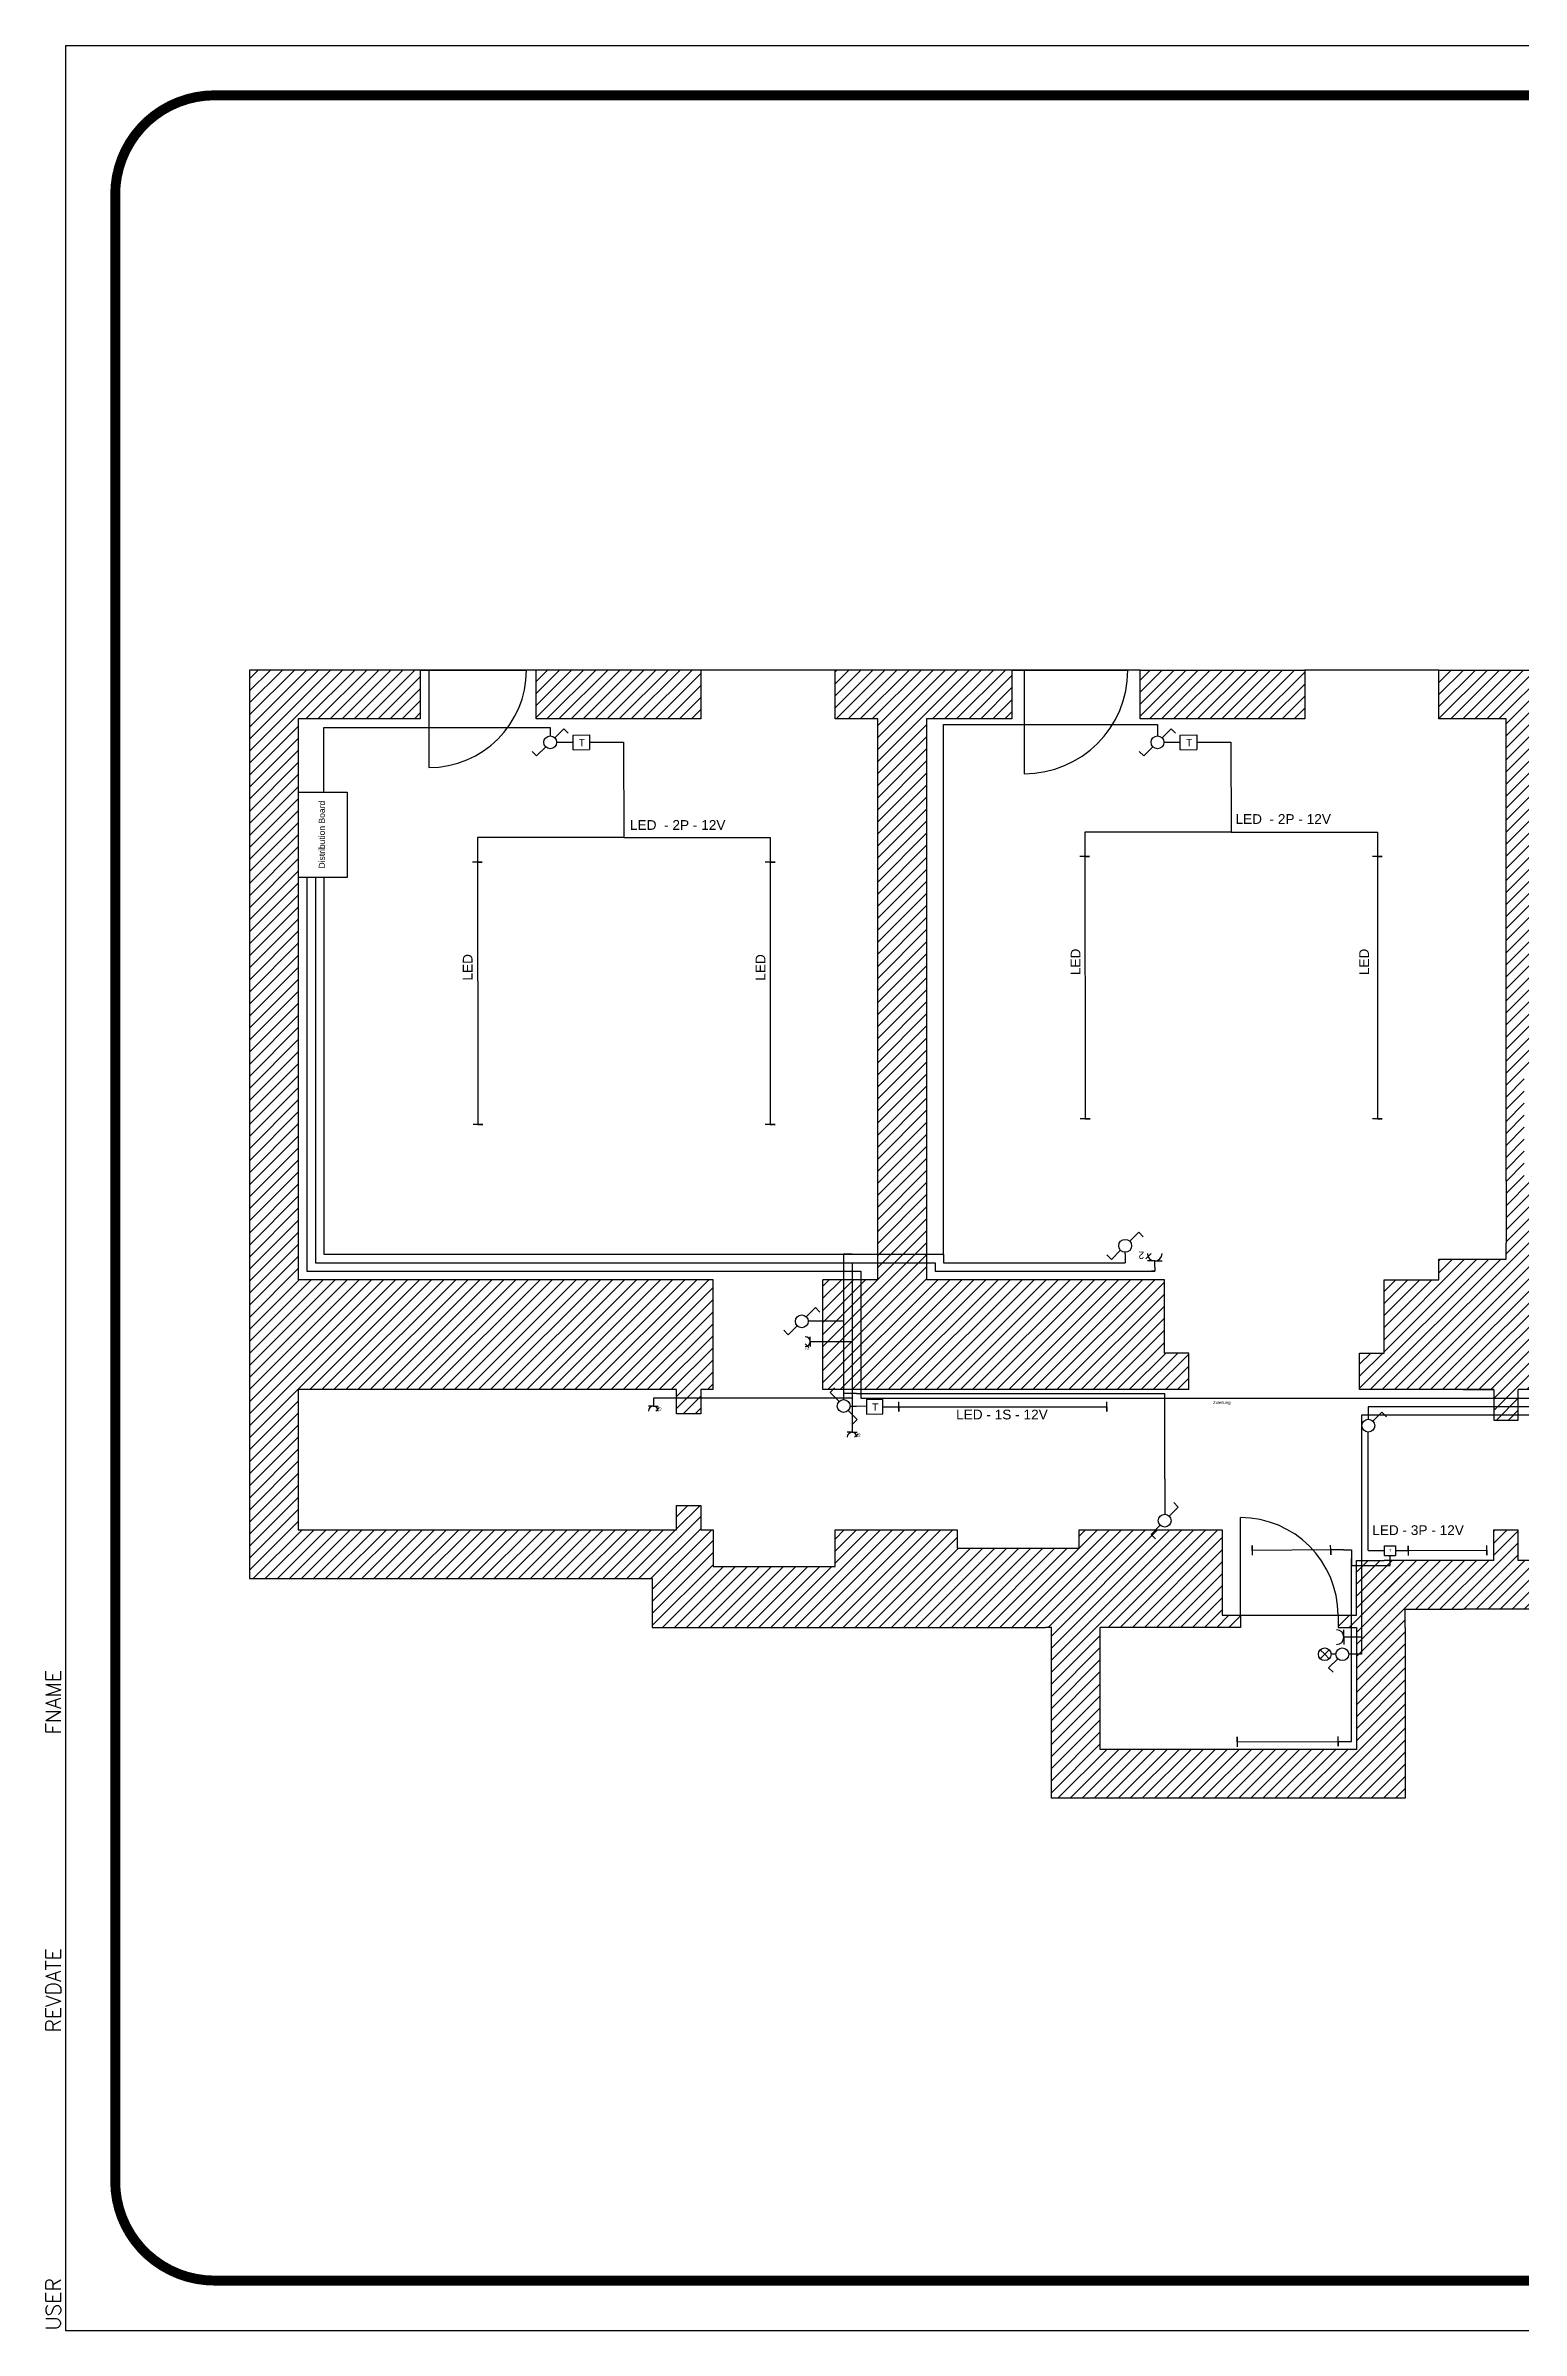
# Model space of a CAD drawing. Header units: millimetres. Extents: x 119 to 2945, y 1254 to 3127.
# Drawn here: x 119 to 1329, y 1254 to 3127 of the extents above; entities that cross this region are included whole.
import ezdxf

# ---------------------------------------------------------------- set-up
doc = ezdxf.new("R2010")
doc.units = ezdxf.units.MM
for name, color, linetype in [('Licht', 94, 'Continuous'), ('Licht geschalten', 106, 'Continuous'), ('Steckdose', 10, 'Continuous'), ('Zuleitung', 30, 'Continuous')]:
    doc.layers.add(name, color=color, linetype=linetype)
doc.styles.add('Roman', font='romans')
doc.styles.get("Standard").update_dxf_attribs({"font": 'arial.ttf'})
pattern_1 = [(45, (1238.243, 1703.129), (-4.93914, 4.93914), [])]

msp = doc.modelspace()

# ---------------------------------------------------------------- hatches: boundary and pattern name
at = {"transparency": 33554687}
h = msp.add_hatch(dxfattribs=at)
h.set_pattern_fill('ANSI31', color=256, scale=2.2)
h.set_pattern_definition(pattern_1)
h.paths.add_polyline_path([(286.1, 2328.3), (286.1, 1910.3), (286.1, 1880.3), (286.1, 1870.3), (616.1, 1870.3), (616.1, 1830.3), (938.6, 1830.3), (943.4, 1830.3), (943.4, 1690.3), (1233.4, 1690.3), (1233.4, 1830.3), (1233.4, 1845.3), (1281.1, 1845.3), (1898.1, 1845.3), (2132.1, 1745.3), (2476.1, 1745.3), (2476.1, 2615.3), (2406.1, 2615.3), (2406.1, 2575.3), (2436.1, 2575.3), (2436.1, 2105.3), (2371.1, 2105.3), (2371.1, 2025.3), (2429.1, 2025.3), (2436.1, 2018.3), (2436.1, 1785.3), (2359.1, 1785.3), (2132.1, 1785.3), (1898.1, 1885.3), (1874.1, 1885.3), (1874.1, 1910.3), (1854.1, 1910.3), (1854.1, 1885.3), (1635.4, 1885.3), (1356.1, 1885.3), (1326.1, 1885.3), (1326.1, 1910.3), (1306.1, 1910.3), (1306.1, 1885.3), (1216.1, 1885.3), (1193.4, 1885.3), (1193.4, 1840.3), (1178.4, 1840.3), (1178.4, 1830.3), (1193.4, 1830.3), (1193.4, 1730.3), (983.4, 1730.3), (983.4, 1830.3), (1098.4, 1830.3), (1098.4, 1840.3), (1083.4, 1840.3), (1083.4, 1845.3), (1083.4, 1885.3), (1083.4, 1910.3), (1006.1, 1910.3), (966.1, 1910.3), (966.1, 1895.3), (866.1, 1895.3), (866.1, 1910.3), (766.1, 1910.3), (766.1, 1880.3), (666.1, 1880.3), (666.1, 1910.3), (656.1, 1910.3), (656.1, 1930.3), (636.1, 1930.3), (636.1, 1910.3), (336.1, 1910.3), (326.1, 1910.3), (326.1, 2025.3), (336.1, 2025.3), (636.1, 2025.3), (636.1, 2005.3), (656.1, 2005.3), (656.1, 2025.3), (666.1, 2025.3), (666.1, 2115.3), (326.1, 2115.3), (326.1, 2575.3), (426.1, 2575.3), (426.1, 2615.3), (286.1, 2615.3)])
h = msp.add_hatch(dxfattribs=at)
h.set_pattern_fill('ANSI31', color=256, scale=2.2)
h.set_pattern_definition(pattern_1)
h.paths.add_polyline_path([(1036.1, 2115.3), (841.1, 2115.3), (841.1, 2575.3), (911.1, 2575.3), (911.1, 2615.3), (766.1, 2615.3), (766.1, 2575.3), (801.1, 2575.3), (801.1, 2115.3), (756.1, 2115.3), (756.1, 2110.3), (756.1, 2025.3), (1056.1, 2025.3), (1056.1, 2055.3), (1036.1, 2055.3)])
h.paths.add_polyline_path([(1151.1, 2615.3), (1016.1, 2615.3), (1016.1, 2575.3), (1151.1, 2575.3)])
h.paths.add_polyline_path([(656.1, 2615.3), (521.1, 2615.3), (521.1, 2575.3), (656.1, 2575.3)])
h.paths.add_polyline_path([(1898.1, 1885.3), (1874.1, 1885.3), (1874.1, 1910.3), (1854.1, 1910.3), (1854.1, 1885.3), (1635.4, 1885.3), (1356.1, 1885.3), (1326.1, 1885.3), (1326.1, 1910.3), (1306.1, 1910.3), (1306.1, 1885.3), (1216.1, 1885.3), (1216.1, 1845.3), (1281.1, 1845.3), (1898.1, 1845.3), (2132.1, 1745.3), (2476.1, 1745.3), (2476.1, 2615.3), (2406.1, 2615.3), (2406.1, 2575.3), (2436.1, 2575.3), (2436.1, 2105.3), (2371.1, 2105.3), (2371.1, 2025.3), (2429.1, 2025.3), (2436.1, 2018.3), (2436.1, 1785.3), (2359.1, 1785.3), (2132.1, 1785.3)])
h = msp.add_hatch(dxfattribs=at)
h.set_pattern_fill('ANSI31', color=256, scale=2.2)
h.set_pattern_definition(pattern_1)
h.paths.add_polyline_path([(1356.1, 2132.3), (1356.1, 2196.3), (1331.1, 2196.3), (1331.1, 2289.3), (1356.1, 2289.3), (1356.1, 2575.3), (1506.1, 2575.3), (1506.1, 2615.3), (1261.1, 2615.3), (1261.1, 2575.3), (1316.1, 2575.3), (1316.1, 2196.3), (1316.1, 2145.3), (1316.1, 2132.3), (1261.1, 2132.3), (1261.1, 2115.3), (1216.1, 2115.3), (1216.1, 2055.3), (1196.1, 2055.3), (1196.1, 2025.3), (1306.1, 2025.3), (1306.1, 2000.3), (1326.1, 2000.3), (1326.1, 2025.3), (1356.1, 2025.3), (1673.1, 2025.3), (1673.1, 2085.3), (1658.1, 2085.3), (1658.1, 2105.3), (1643.1, 2105.3), (1643.1, 2132.3), (1623.1, 2132.3)])

# ---------------------------------------------------------------- linework, layer by layer
for p, q in [((2945.3, 3127.3), (135.3, 3127.3)), ((135.3, 3127.3), (135.3, 1253.9)), ((426.1, 2615.3), (286.1, 2615.3)), ((286.1, 2615.3), (286.1, 2328.3)), ((521.1, 2615.3), (426.1, 2615.3)), ((426.1, 2615.3), (426.1, 2575.3)), ((426.1, 2615.3), (433.1, 2615.3)), ((433.1, 2615.3), (433.1, 2535.3)), ((433.1, 2615.3), (513.1, 2615.3)), ((521.1, 2575.3), (521.1, 2615.3)), ((656.1, 2615.3), (521.1, 2615.3)), ((766.1, 2615.3), (656.1, 2615.3)), ((656.1, 2615.3), (656.1, 2575.3)), ((766.1, 2575.3), (766.1, 2615.3)), ((911.1, 2615.3), (766.1, 2615.3)), ((1016.1, 2615.3), (911.1, 2615.3)), ((911.1, 2615.3), (911.1, 2575.3)), ((911.1, 2615.3), (921.1, 2615.3)), ((921.1, 2615.3), (921.1, 2530.3)), ((921.1, 2615.3), (1006.1, 2615.3)), ((1016.1, 2575.3), (1016.1, 2615.3)), ((1016.1, 2615.3), (1151.1, 2615.3)), ((1261.1, 2615.3), (1151.1, 2615.3)), ((1151.1, 2615.3), (1151.1, 2575.3)), ((1261.1, 2615.3), (1506.1, 2615.3)), ((1261.1, 2575.3), (1261.1, 2615.3)), ((426.1, 2575.3), (326.1, 2575.3)), ((326.1, 2575.3), (326.1, 2115.3)), ((326.1, 2575.3), (326.1, 2515.3)), ((656.1, 2575.3), (521.1, 2575.3)), ((801.1, 2575.3), (766.1, 2575.3)), ((801.1, 2115.3), (801.1, 2575.3)), ((911.1, 2575.3), (841.1, 2575.3)), ((841.1, 2575.3), (841.1, 2115.3)), ((1151.1, 2575.3), (1016.1, 2575.3)), ((1316.1, 2575.3), (1261.1, 2575.3)), ((1316.1, 2196.3), (1316.1, 2575.3)), ((326.1, 2515.3), (366.1, 2515.3)), ((366.1, 2515.3), (366.1, 2445.3)), ((366.1, 2445.3), (326.1, 2445.3)), ((286.1, 2328.3), (286.1, 1910.3)), ((1316.1, 2196.3), (1316.1, 2145.3)), ((1316.1, 2132.3), (1316.1, 2145.3)), ((1261.1, 2115.3), (1261.1, 2132.3)), ((1261.1, 2132.3), (1316.1, 2132.3)), ((666.1, 2115.3), (326.1, 2115.3)), ((666.1, 2025.3), (666.1, 2115.3)), ((756.1, 2110.3), (756.1, 2115.3)), ((801.1, 2115.3), (756.1, 2115.3)), ((756.1, 2025.3), (756.1, 2110.3)), ((1036.1, 2115.3), (841.1, 2115.3)), ((1036.1, 2055.3), (1036.1, 2115.3)), ((1216.1, 2055.3), (1216.1, 2115.3)), ((1216.1, 2115.3), (1261.1, 2115.3)), ((1056.1, 2055.3), (1036.1, 2055.3)), ((1056.1, 2025.3), (1056.1, 2055.3)), ((1196.1, 2025.3), (1196.1, 2055.3)), ((1196.1, 2055.3), (1216.1, 2055.3)), ((336.1, 2025.3), (326.1, 2025.3)), ((326.1, 2025.3), (326.1, 1910.3)), ((636.1, 2025.3), (336.1, 2025.3)), ((636.1, 2005.3), (636.1, 2025.3)), ((666.1, 2025.3), (656.1, 2025.3)), ((656.1, 2025.3), (656.1, 2005.3)), ((1056.1, 2025.3), (756.1, 2025.3)), ((1306.1, 2025.3), (1196.1, 2025.3)), ((1281.1, 2025.3), (1306.1, 2025.3)), ((1306.1, 2025.3), (1306.1, 2000.3)), ((1356.1, 2025.3), (1326.1, 2025.3)), ((1326.1, 2000.3), (1326.1, 2025.3)), ((656.1, 2005.3), (636.1, 2005.3)), ((1306.1, 2000.3), (1326.1, 2000.3)), ((636.1, 1910.3), (636.1, 1930.3)), ((636.1, 1930.3), (656.1, 1930.3)), ((656.1, 1930.3), (656.1, 1910.3)), ((1098.4, 1840.3), (1098.4, 1920.3)), ((286.1, 1910.3), (286.1, 1880.3)), ((326.1, 1910.3), (336.1, 1910.3)), ((336.1, 1910.3), (636.1, 1910.3)), ((656.1, 1910.3), (666.1, 1910.3)), ((666.1, 1910.3), (666.1, 1880.3)), ((766.1, 1910.3), (866.1, 1910.3)), ((766.1, 1880.3), (766.1, 1910.3)), ((866.1, 1910.3), (866.1, 1895.3)), ((866.1, 1895.3), (966.1, 1895.3)), ((966.1, 1895.3), (966.1, 1910.3)), ((966.1, 1910.3), (1006.1, 1910.3)), ((1006.1, 1910.3), (1083.4, 1910.3)), ((1083.4, 1910.3), (1083.4, 1885.3)), ((1306.1, 1885.3), (1306.1, 1910.3)), ((1306.1, 1910.3), (1326.1, 1910.3)), ((1326.1, 1885.3), (1326.1, 1910.3)), ((286.1, 1880.3), (286.1, 1870.3)), ((666.1, 1880.3), (766.1, 1880.3)), ((1083.4, 1885.3), (1083.4, 1845.3)), ((1193.4, 1840.3), (1193.4, 1885.3)), ((1193.4, 1885.3), (1216.1, 1885.3)), ((1306.1, 1885.3), (1216.1, 1885.3)), ((1306.1, 1885.3), (1281.1, 1885.3)), ((1356.1, 1885.3), (1326.1, 1885.3)), ((286.1, 1870.3), (616.1, 1870.3)), ((616.1, 1870.3), (616.1, 1830.3)), ((1083.4, 1845.3), (1083.4, 1840.3)), ((1083.4, 1840.3), (1098.4, 1840.3)), ((1098.4, 1840.3), (1098.4, 1830.3)), ((1098.4, 1840.3), (1178.4, 1840.3)), ((1178.4, 1840.3), (1193.4, 1840.3)), ((1178.4, 1840.3), (1178.4, 1830.3)), ((1233.4, 1830.3), (1233.4, 1845.3)), ((1233.4, 1845.3), (1281.1, 1845.3)), ((1898.1, 1845.3), (1281.1, 1845.3)), ((616.1, 1830.3), (938.6, 1830.3)), ((943.4, 1830.3), (938.6, 1830.3)), ((943.4, 1690.3), (943.4, 1830.3)), ((983.4, 1730.3), (983.4, 1830.3)), ((1098.4, 1830.3), (983.4, 1830.3)), ((1178.4, 1830.3), (1193.4, 1830.3)), ((1193.4, 1830.3), (1193.4, 1730.3)), ((1233.4, 1830.3), (1233.4, 1690.3)), ((1193.4, 1730.3), (983.4, 1730.3)), ((1233.4, 1690.3), (943.4, 1690.3)), ((135.3, 1253.9), (2945.3, 1253.9))]:
    msp.add_line(p, q)
at = {"const_width": 8.14}
msp.add_lwpolyline([(257.5, 1294.7), (2823.2, 1294.7, 0.414214), (2904.6, 1376.1), (2904.6, 3005.1, 0.414214), (2823.2, 3086.6), (257.5, 3086.6, 0.414214), (176, 3005.1), (176, 1376.1, 0.414214)], format="xyb", close=True, dxfattribs=at)
for centre, radius, start, end in [((433.1, 2615.3), 80, 270, 0), ((921.1, 2615.3), 85, 270, 0), ((1098.4, 1840.3), 80, 0, 90)]:
    msp.add_arc(centre, radius, start, end)
at = {"layer": 'Licht'}
for p, q in [((347.1, 2515.3), (347.1, 2568.3)), ((347.1, 2568.3), (347.1, 2568.3)), ((347.1, 2568.3), (514.1, 2568.3)), ((514.1, 2568.3), (521.1, 2568.3)), ((521.1, 2568.3), (532.6, 2568.3)), ((532.6, 2568.3), (532.6, 2561.3)), ((536.3, 2559.8), (543.7, 2567.2)), ((543.7, 2567.2), (547.4, 2563.5)), ((855.1, 2568.3), (855.1, 2570.8)), ((855.1, 2570.8), (1023.1, 2570.8)), ((855.1, 2136.3), (855.1, 2568.3)), ((1023.1, 2570.8), (1030.4, 2570.8)), ((1030.4, 2570.8), (1030.4, 2565.8)), ((1030.4, 2568.3), (1030.4, 2561.3)), ((1034.1, 2559.8), (1041.5, 2567.2)), ((1041.5, 2567.2), (1045.2, 2563.5)), ((521.4, 2544.9), (517.7, 2548.6)), ((528.9, 2552.4), (521.4, 2544.9)), ((537.8, 2556.1), (551.3, 2556.1)), ((1019.3, 2544.9), (1015.5, 2548.6)), ((1026.7, 2552.4), (1019.3, 2544.9)), ((1035.6, 2556.1), (1049.1, 2556.1)), ((347.1, 2445.3), (347.1, 2136.3)), ((1007.6, 2146.9), (1015, 2154.3)), ((1015, 2154.3), (1018.7, 2150.6)), ((347.1, 2136.3), (855.1, 2136.3)), ((756.1, 2136.3), (763.1, 2136.3)), ((780.1, 2136.3), (773.1, 2136.3)), ((773.1, 2136.3), (773.1, 2081.3)), ((855.1, 2136.3), (855.1, 2129.3)), ((992.7, 2132.1), (989, 2135.8)), ((1000.1, 2139.5), (992.7, 2132.1)), ((1003.9, 2136.5), (1003.9, 2138)), ((1003.9, 2136.5), (1003.9, 2129.3)), ((855.1, 2129.3), (1003.9, 2129.3)), ((742.5, 2085), (750, 2092.5)), ((748.4, 2081.3), (744.1, 2081.3)), ((773.1, 2081.3), (748.4, 2081.3)), ((750, 2092.5), (753.7, 2088.7)), ((773.1, 2081.3), (773.1, 2017.1)), ((727.7, 2070.2), (724, 2073.9)), ((735.1, 2077.6), (727.7, 2070.2)), ((773.1, 2046.1), (773.1, 2021.4)), ((762, 2023), (765.7, 2026.7)), ((769.4, 2015.5), (762, 2023)), ((773.1, 2021.4), (773.1, 2017.1)), ((776.8, 2008.1), (784.3, 2000.7)), ((1340.9, 2011.3), (1203.2, 2011.3)), ((1203.2, 2011.3), (1203.2, 2000.9)), ((1206.9, 1999.4), (1214.4, 2006.8)), ((1214.4, 2006.8), (1218.1, 2003.1)), ((784.3, 2000.7), (780.5, 1997)), ((1203.2, 1893.3), (1203.2, 1990.4)), ((1036.3, 1952.1), (1036.3, 1927.4)), ((1047.4, 1928.9), (1043.7, 1932.6)), ((1032.6, 1914.1), (1025.1, 1906.6)), ((1036.3, 1927.4), (1036.3, 1923)), ((1040, 1921.5), (1047.4, 1928.9)), ((1025.1, 1906.6), (1028.8, 1902.9)), ((1203.2, 1893.3), (1208.4, 1893.3)), ((1208.4, 1893.3), (1216.5, 1893.3))]:
    msp.add_line(p, q, dxfattribs=at)
for points in [[(783.7, 2022.2), (773.1, 2022.2)], [(778.4, 2011.8), (783.7, 2011.8)], [(783.7, 2022.2), (1036.3, 2022.2)], [(783.7, 2011.8), (791.8, 2011.9)], [(1036.3, 1952.1), (1036.3, 2022.2)]]:
    msp.add_lwpolyline(points, dxfattribs=at)
for centre in [(532.6, 2556.1), (1030.4, 2556.1), (1003.9, 2143.2), (738.8, 2081.3), (773.1, 2011.8), (1203.2, 1995.7), (1036.3, 1917.8)]:
    msp.add_circle(centre, 5.25, dxfattribs=at)
at = {"layer": 'Licht geschalten'}
for p, q in [((551.3, 2562), (564.8, 2562.1)), ((551.3, 2556), (551.3, 2562)), ((551.3, 2550), (551.3, 2556)), ((551.3, 2550), (564.8, 2550.1)), ((564.8, 2562.1), (564.8, 2550.1)), ((564.8, 2556.1), (592.7, 2556.1)), ((592.7, 2556.1), (592.9, 2477.9)), ((1049.1, 2562), (1062.6, 2562.1)), ((1049.1, 2556), (1049.1, 2562)), ((1049.1, 2550), (1049.1, 2556)), ((1049.1, 2550), (1062.6, 2550.1)), ((1062.6, 2562.1), (1062.6, 2550.1)), ((1062.6, 2556.1), (1090.5, 2556.1)), ((1090.5, 2556.1), (1090.7, 2482.4)), ((592.9, 2477.9), (472.9, 2477.9)), ((472.9, 2477.9), (472.9, 2477.9)), ((472.9, 2477.9), (473.3, 2242.7)), ((472.9, 2477.9), (472.9, 2457.9)), ((592.9, 2477.9), (712.9, 2477.9)), ((712.9, 2477.9), (712.9, 2242.7)), ((712.9, 2477.9), (712.9, 2457.9)), ((1090.7, 2482.4), (970.7, 2482.4)), ((970.7, 2482.4), (970.7, 2482.4)), ((970.7, 2482.4), (971.1, 2247.2)), ((970.7, 2482.4), (970.7, 2462.4)), ((1090.7, 2482.4), (1210.7, 2482.4)), ((1210.7, 2482.4), (1210.7, 2247.2)), ((1210.7, 2482.4), (1210.7, 2462.4)), ((476.9, 2457.9), (468.9, 2457.9)), ((472.9, 2457.9), (476.9, 2457.9)), ((716.9, 2457.9), (708.9, 2457.9)), ((712.9, 2457.9), (716.9, 2457.9)), ((974.7, 2462.4), (966.7, 2462.4)), ((970.7, 2462.4), (974.7, 2462.4)), ((1214.7, 2462.4), (1206.7, 2462.4)), ((1210.7, 2462.4), (1214.7, 2462.4)), ((477.3, 2242.7), (469.3, 2242.7)), ((473.3, 2242.7), (477.3, 2242.7)), ((716.9, 2242.7), (708.9, 2242.7)), ((712.9, 2242.7), (716.9, 2242.7)), ((975.1, 2247.2), (967.1, 2247.2)), ((971.1, 2247.2), (975.1, 2247.2)), ((1214.7, 2247.2), (1206.7, 2247.2)), ((1210.7, 2247.2), (1214.7, 2247.2)), ((805.3, 2011.3), (814.1, 2011.3)), ((814.1, 2011.3), (818.5, 2011.3)), ((818.5, 2007.3), (818.5, 2015.3)), ((818.5, 2011.3), (988.8, 2011.3)), ((818.5, 2011.3), (818.5, 2007.3)), ((988.8, 2007.3), (988.8, 2015.3)), ((988.8, 2011.3), (988.8, 2007.3)), ((778.4, 1997.3), (778.4, 1997.3)), ((1107.9, 1893.5), (1107.9, 1897.5)), ((1107.9, 1897.5), (1107.9, 1893.5)), ((1173, 1893.8), (1107.9, 1893.5)), ((1107.9, 1893.5), (1107.9, 1889.5)), ((1172.4, 1893.8), (1172.3, 1897.8)), ((1182.8, 1893.8), (1172.4, 1893.8)), ((1172.4, 1893.8), (1172.4, 1889.8)), ((1172.4, 1889.8), (1172.4, 1893.8)), ((1182.8, 1893.8), (1173, 1893.8)), ((1216.5, 1893.3), (1216.5, 1897.3)), ((1216.5, 1897.3), (1225.5, 1897.3)), ((1216.5, 1889.3), (1216.5, 1893.3)), ((1225.5, 1897.3), (1225.5, 1889.3)), ((1225.5, 1893.3), (1235.3, 1893.3)), ((1225.5, 1893.3), (1235.9, 1893.3)), ((1235.3, 1893.3), (1300.3, 1893.6)), ((1235.9, 1893.3), (1235.9, 1897.3)), ((1235.9, 1897.3), (1235.9, 1893.3)), ((1235.9, 1893.3), (1235.9, 1889.3)), ((1300.3, 1893.6), (1300.3, 1897.6)), ((1300.3, 1893.6), (1300.4, 1889.6)), ((1300.4, 1889.6), (1300.3, 1893.6)), ((1216.5, 1889.3), (1225.5, 1889.3)), ((1095.6, 1736.5), (1095.6, 1740.5)), ((1095.6, 1740.5), (1095.6, 1736.5)), ((1095.6, 1736.5), (1178.6, 1736.8)), ((1095.6, 1736.5), (1095.6, 1732.5)), ((1178.6, 1736.8), (1178.5, 1740.8)), ((1178.6, 1736.8), (1178.6, 1732.8)), ((1178.6, 1732.8), (1178.6, 1736.8))]:
    msp.add_line(p, q, dxfattribs=at)
msp.add_lwpolyline([(791.8, 2005.2), (805.3, 2005.3), (805.3, 2017.3), (791.8, 2017.2), (791.8, 2011.2)], close=True, dxfattribs=at)
for points in [[(1182.8, 1893.8), (1189.3, 1893.8), (1189.3, 1881.1), (1221, 1881.1), (1221, 1889.3)], [(1178.6, 1736.8), (1189.3, 1736.8), (1189.3, 1886.9)]]:
    msp.add_lwpolyline(points, dxfattribs=at)
at = {"layer": 'Steckdose'}
for p, q in [((340.1, 2445.3), (340.1, 2129.3)), ((1025.1, 2136.8), (1020.9, 2132.5)), ((340.1, 2129.3), (780.1, 2129.3)), ((780.1, 2129.3), (780.1, 2018.3)), ((780.1, 2129.3), (848.1, 2129.3)), ((848.1, 2129.3), (848.1, 2122.3)), ((848.1, 2122.3), (1028.1, 2122.3)), ((1028.1, 2130.8), (1022.1, 2130.8)), ((1028.1, 2122.3), (1025.4, 2122.3)), ((1028.1, 2125.8), (1028.1, 2130.8)), ((1028.1, 2130.8), (1034.1, 2130.8)), ((1028.1, 2125.8), (1028.1, 2122.3)), ((741.7, 2062.7), (744.5, 2059.9)), ((745.7, 2064.7), (745.7, 2068.7)), ((745.7, 2064.7), (745.7, 2060.7)), ((745.7, 2064.7), (780.1, 2064.7)), ((617.2, 2011.7), (613.2, 2011.7)), ((617.2, 2011.7), (621.2, 2011.7)), ((619.2, 2007.7), (622, 2010.5)), ((780.1, 2018.3), (780.1, 1990.3)), ((780.1, 1990.3), (776.1, 1990.3)), ((780.1, 1990.3), (784.1, 1990.3)), ((782.1, 1986.3), (785, 1989.1)), ((1183.2, 1822.3), (1183.2, 1828.3)), ((1188.2, 1822.3), (1183.2, 1822.3)), ((1183.2, 1822.3), (1183.2, 1816.3)), ((1167.5, 1808.3), (1163.8, 1812)), ((1178.2, 1804.6), (1170.7, 1797.2)), ((1170.7, 1797.2), (1174.5, 1793.5))]:
    msp.add_line(p, q, dxfattribs=at)
for points in [[(780.1, 2018.3), (617.2, 2018.3), (617.2, 2011.7)], [(1395.7, 2004.3), (1197.7, 2004.3), (1197.7, 1822.3), (1188.2, 1822.3)], [(1197.7, 1822.3), (1197.7, 1814.1)], [(1171.2, 1812), (1163.8, 1804.6)], [(1163.8, 1812), (1167.5, 1808.3), (1171.2, 1804.6)], [(1176.6, 1808.3), (1172.8, 1808.3)], [(1191.6, 1808.3), (1187.1, 1808.3)], [(1197.7, 1814.1), (1197.7, 1808.3), (1191.6, 1808.3)]]:
    msp.add_lwpolyline(points, dxfattribs=at)
for centre in [(1167.5, 1808.3), (1181.9, 1808.3)]:
    msp.add_circle(centre, 5.25, dxfattribs=at)
for centre, radius, start, end in [((1028.1, 2136.8), 6, 180, 0), ((741.7, 2064.7), 4, 270, 90), ((617.2, 2007.7), 4, 0, 180), ((780.1, 1986.3), 4, 0, 180), ((1177.2, 1822.3), 6, 270, 90)]:
    msp.add_arc(centre, radius, start, end, dxfattribs=at)
at = {"layer": 'Zuleitung'}
for p, q in [((333.1, 2445.3), (333.1, 2122.3)), ((333.1, 2122.3), (787.1, 2122.3)), ((787.1, 2122.3), (787.1, 2025.3)), ((787.1, 2025.3), (787.1, 2018.3)), ((787.1, 2018.3), (1764.1, 2018.3))]:
    msp.add_line(p, q, dxfattribs=at)

# ---------------------------------------------------------------- texts
at = {"insert": (342.9, 2452.6), "char_height": 5, "attachment_point": 1, "rotation": 90}
msp.add_mtext_dynamic_manual_height_columns('Distribution Board', width=58.328, gutter_width=12.5, heights=[0], dxfattribs=at)
at = {"color": 0, "style": 'Roman', "flags": 8}
for tag, p in [('FNAME', (131.3, 1742.6)), ('REVDATE', (131.3, 1498.3)), ('USER', (131.3, 1253.9))]:
    msp.add_attdef(tag, p, '', height=12.2, rotation=90, dxfattribs=at)
at = {"layer": 'Licht geschalten', "attachment_point": 1}
for s, width, heights, insert, char_height in [('T', 2.5, [3.55], (555.9, 2558.9), 6), ('T', 2.5, [3.55], (1053.8, 2558.9), 6), ('\\PLED  - 2P - 12V', 136.14, [0], (598, 2505.6), 8), ('\\PLED  - 2P - 12V', 136.14, [0], (1094.3, 2510.5), 8), ('T', 2.5, [3.55], (796.5, 2014), 6), ('\\PLED - 1S - 12V', 114.542, [0], (865.3, 2022.2), 8), ('\\PLED - 3P - 12V', 114.542, [0], (1206.4, 1927.4), 8), ('T', 2.5, [3.55], (1220, 1894.6), 2.5)]:
    msp.add_mtext_dynamic_manual_height_columns(s, width=width, gutter_width=12.5, heights=heights, dxfattribs=dict(at, insert=insert, char_height=char_height))
at = {"layer": 'Licht geschalten', "char_height": 8, "attachment_point": 1, "rotation": 90}
for insert in [(447.6, 2360.7), (687.6, 2360.6), (945.9, 2365.1), (1182.4, 2365.1)]:
    msp.add_mtext_dynamic_manual_height_columns('\\PLED', width=6.974, gutter_width=12.5, heights=[0], dxfattribs=dict(at, insert=insert))
at = {"layer": 'Steckdose', "attachment_point": 1}
for insert, char_height, rotation in [((1019.5, 2132.5), 6, 180), ((744.5, 2059.9), 2.5, 270)]:
    msp.add_mtext_dynamic_manual_height_columns('2', width=2.484, gutter_width=12.5, heights=[0], dxfattribs=dict(at, insert=insert, char_height=char_height, rotation=rotation))
at = {"layer": 'Steckdose', "char_height": 2.5, "attachment_point": 1}
for insert in [(622, 2010.5), (785, 1989.1)]:
    msp.add_mtext_dynamic_manual_height_columns('2', width=2.484, gutter_width=12.5, heights=[0], dxfattribs=dict(at, insert=insert))
at = {"layer": 'Zuleitung', "insert": (1075.9, 2015.9), "char_height": 2.5, "attachment_point": 1}
msp.add_mtext_dynamic_manual_height_columns('Zuleitung', width=49.733, gutter_width=12.5, heights=[0], dxfattribs=at)

doc.saveas('drawing.dxf')
